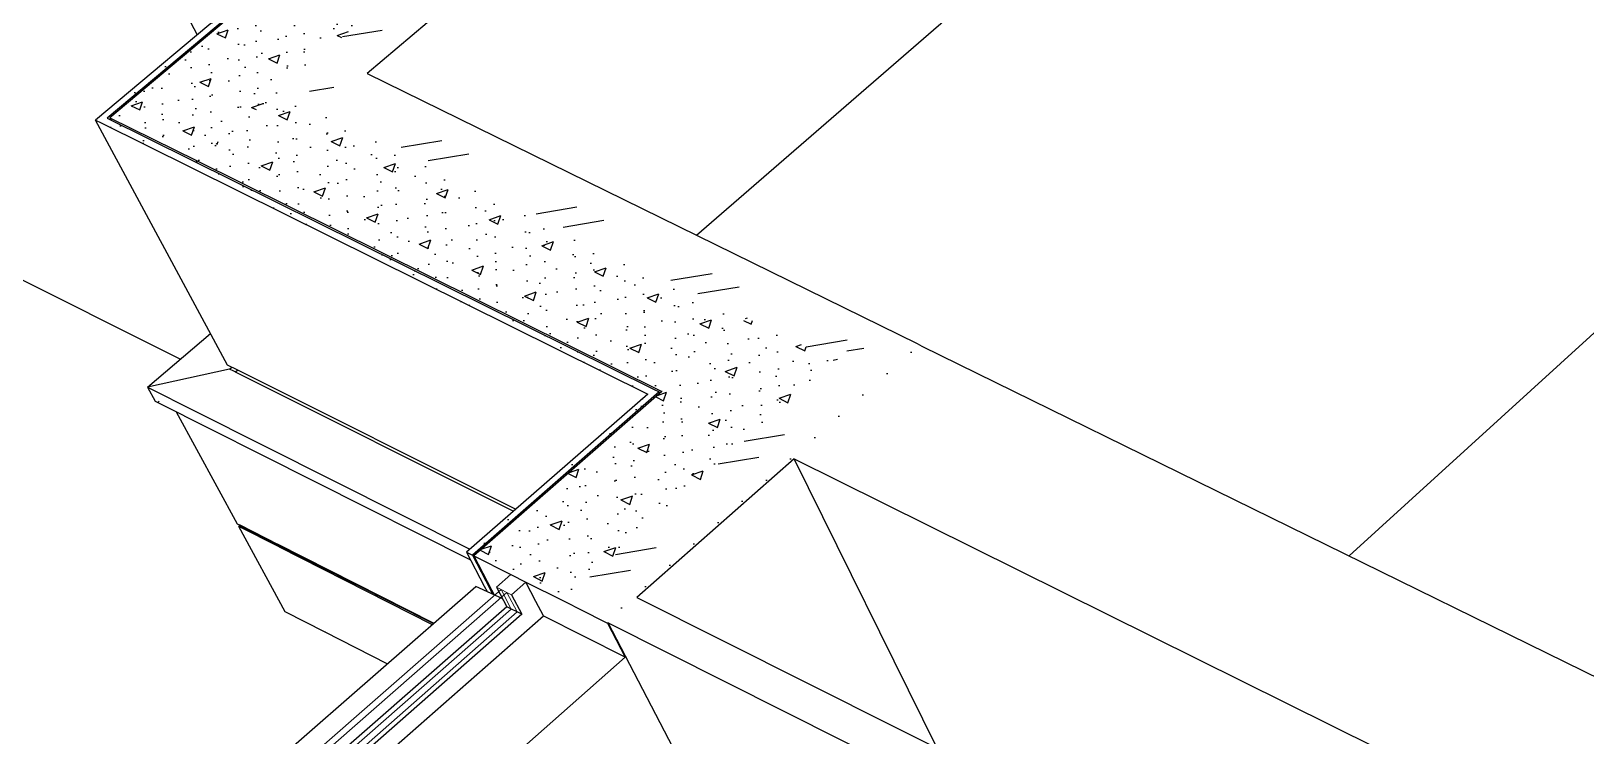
# Model space of a CAD drawing. Header units: millimetres. Extents: x 13967 to 26400, y -11617 to -3396.
# Drawn here: x 15096 to 16249, y -5751 to -5229 of the extents above; entities that cross this region are included whole.
import ezdxf

# ---------------------------------------------------------------- set-up
doc = ezdxf.new("R2010")
doc.units = ezdxf.units.MM
doc.header["$MEASUREMENT"] = 0
for name, color, linetype in [('NewA-Ee_25_10-M_WallsExternal', 7, 'Continuous'), ('NewA-Ee_25_10-M_WallsInternal', 7, 'Continuous'), ('NewA-Ee_40_20-M_GeneralFFAndEInternalMovable', 7, 'Continuous')]:
    doc.layers.add(name, color=color, linetype=linetype)

# ---------------------------------------------------------------- blocks, each defined once
blk = doc.blocks.new('Section Elem_6_1', base_point=(20019, -7720.3))
at = {"layer": 'NewA-Ee_25_10-M_WallsExternal', "linetype": 'Continuous'}
h = blk.add_hatch(dxfattribs=at)
h.set_pattern_fill('Render_0001', color=256, style=0, pattern_type=2)
h.set_pattern_definition([(9.25072, (20054.777, -7690.36), (-0.473074, 15.28727), [0, -15.68296, 0, -23.524443]), (58.73214, (20092.004, -7708.44), (-21.24303, 3.03332), [0, -8.838706, 0, -15.266856])])
h.paths.add_polyline_path([(15573.1, -4935), (15143.7, -5294.9), (15148, -5297), (15577.3, -4937)])
h = blk.add_hatch(dxfattribs=at)
h.set_pattern_fill('Structural_Concrete_0001', color=256, style=0, pattern_type=2)
h.set_pattern_definition([(334.1264, (20019.036, -7720.324), (63.5068, 53.4328), [7.10905, -35.54524]), (334.1264, (20069.98, -7702.915), (63.5068, 53.4328), [7.10905, -35.54524]), (18.8677, (20019.036, -7720.324), (-25.8145, 54.63705), [8.97256, -44.8628]), (18.8677, (20057.414, -7738.94), (-25.8145, 54.63705), [8.97256, -44.8628]), (70.7724, (20025.43, -7723.43), (-89.3213, 1.2042), [6.3586, -31.7929]), (70.7724, (20063.81, -7742.04), (-89.3213, 1.2042), [6.3586, -31.7929]), (334.12644, (20025.147, -7715.182), (12.221885, 10.28315), [0, -14.218096, 0, -21.327143]), (9.26038, (20031.543, -7718.285), (-0.403742, 11.65859), [0, -13.44125, 0, -22.402083])])
h.paths.add_polyline_path([(15154.3, -5293.1), (15218.2, -5324.7), (15281.5, -5271.2), (15641.4, -4967.5), (15583.6, -4940), (15578.3, -4937.5)])
h = blk.add_hatch(dxfattribs=at)
h.set_pattern_fill('Insulation_0001', color=256, style=0, pattern_type=2)
h.set_pattern_definition([(9.2827, (20019.036, -7720.324), (-2.3267, 63.4287), []), (9.2827, (20018.57, -7707.64), (-2.3267, 63.4287), [])])
h.paths.add_polyline_path([(15281.5, -5271.2), (15296.5, -5278.6), (15311.3, -5266.1), (15656.3, -4974.6), (15641.4, -4967.5)])
h = blk.add_hatch(dxfattribs=at)
h.set_pattern_fill('Plaster_0001', color=256, style=0, pattern_type=2)
h.set_pattern_definition([(334.20565, (20019.036, -7720.324), (17.532984, 14.84184), [0, -11.881807]), (334.20565, (20033.151, -7715.488), (17.532984, 14.84184), [0, -11.881807])])
h.paths.add_polyline_path([(15669.7, -4980.9), (15338.2, -5261.5), (15341.7, -5263.3), (15673.2, -4982.6)])
for p, q in [((15573.1, -4935), (15143.7, -5294.9)), ((15577.3, -4937), (15152.3, -5293.4)), ((15578.3, -4937.5), (15154.3, -5293.1)), ((15673.2, -4982.6), (15345.1, -5260.3)), ((15241.5, -5476.5), (15143.7, -5294.9)), ((15143.7, -5294.9), (15148, -5297)), ((15154.3, -5293.1), (15155.3, -5294.9)), ((15154.3, -5293.1), (15218.2, -5324.7)), ((15182.3, -5493), (15229, -5453.2)), ((15243.1, -5479.5), (15182.3, -5493)), ((15244.6, -5478), (15241.5, -5476.5)), ((15243.1, -5479.5), (15244.8, -5478.1)), ((15246.2, -5481.1), (15243.1, -5479.5)), ((15245.7, -5478.6), (15244.6, -5478)), ((15245.7, -5478.6), (15245.8, -5478.5)), ((15247.3, -5481.6), (15246.2, -5481.1)), ((15182.3, -5493), (15187.9, -5503.4)), ((15182.3, -5493), (15217.7, -5510.8)), ((15187.9, -5503.4), (15189.9, -5504.4)), ((15189.9, -5504.4), (15190, -5504.3)), ((15191, -5503.3), (15190.9, -5503.4)), ((15203.5, -5511.2), (15248.7, -5594.3)), ((15222.2, -5519.1), (15222.3, -5519.1)), ((15248.7, -5594.3), (15278.7, -5609.4)), ((15249.9, -5596.3), (15250.5, -5595.7)), ((15284.3, -5659.6), (15249.9, -5596.3)), ((15279.8, -5611.4), (15249.9, -5596.3)), ((15250.5, -5595.7), (15250.4, -5595.1)), ((15250.4, -5595.1), (15250.4, -5595.1)), ((15279.8, -5610), (15250.4, -5595.1)), ((15280, -5610.6), (15250.5, -5595.7)), ((15278.7, -5609.4), (15278.8, -5609.3)), ((15278.7, -5609.4), (15278.8, -5609.4)), ((15279.8, -5609.9), (15279.8, -5609.9)), ((15280, -5611.2), (15279.8, -5611.4)), ((15314.1, -5674.7), (15284.3, -5659.6)), ((15314.2, -5674.6), (15314.1, -5674.7))]:
    blk.add_line(p, q, dxfattribs=at)
blk = doc.blocks.new('Section Elem_27_1', base_point=(20019, -7720.3))
at = {"layer": 'NewA-Ee_25_10-M_WallsExternal', "linetype": 'Continuous'}
h = blk.add_hatch(dxfattribs=at)
h.set_pattern_fill('Structural_Concrete_0001', color=256, style=0, pattern_type=2)
h.set_pattern_definition([(333.537, (20019.036, -7720.324), (64.8889, 56.8738), [7.415, -37.07486]), (333.537, (20071.394, -7701.8), (64.8889, 56.8738), [7.415, -37.07486]), (19.4835, (20019.036, -7720.324), (-27.298, 58.1752), [9.2565, -46.2824]), (19.4835, (20058.864, -7740.15), (-27.298, 58.1752), [9.2565, -46.2824]), (71.9058, (20025.67, -7723.63), (-92.1869, 1.3014), [6.72414, -33.6207]), (71.9058, (20065.5, -7743.45), (-92.1869, 1.3014), [6.72414, -33.6207]), (333.537, (20025.28, -7714.851), (12.48787, 10.94537), [0, -14.82994, 0, -22.244913]), (9.55503, (20031.918, -7718.156), (-0.557357, 12.412473), [0, -13.85563, 0, -23.09272])])
h.paths.add_polyline_path([(15626.5, -5441.3), (15424.2, -5618), (15490.2, -5651.2), (15692.2, -5473.6)])
h = blk.add_hatch(dxfattribs=at)
h.set_pattern_fill('Insulation_0001', color=256, style=0, pattern_type=2)
h.set_pattern_definition([(9.5603, (20019.036, -7720.324), (-3.3377, 67.2006), []), (9.5603, (20018.37, -7706.884), (-3.3377, 67.2006), [])])
h.paths.add_polyline_path([(15692.2, -5473.6), (15490.2, -5651.2), (15505.8, -5659), (15722.3, -5468.3), (15706.8, -5460.7)])
h = blk.add_hatch(dxfattribs=at)
h.set_pattern_fill('Plaster_0001', color=256, style=0, pattern_type=2)
h.set_pattern_definition([(333.62467, (20019.036, -7720.324), (17.90454, 15.79391), [0, -12.39295]), (333.62467, (20033.54, -7715.18), (17.90454, 15.79391), [0, -12.39295])])
h.paths.add_polyline_path([(15519.8, -5666.1), (15523.4, -5667.9), (15756.4, -5462.4), (15752.8, -5460.6), (15749.4, -5463.6)])
h = blk.add_hatch(dxfattribs=at)
h.set_pattern_fill('Render_0001', color=256, style=0, pattern_type=2)
h.set_pattern_definition([(9.55364, (20055.643, -7688.354), (-0.651245, 16.314735), [0, -16.189955, 0, -24.28493]), (59.97284, (20094.297, -7707.657), (-21.97959, 3.24195), [0, -9.311247, 0, -16.083063])])
h.paths.add_polyline_path([(15557.3, -5494.3), (15418.7, -5615.3), (15423.1, -5617.5), (15561.7, -5496.5)])
for p, q in [((15752.8, -5460.6), (15756.4, -5462.4)), ((15553.1, -5498), (15418.7, -5615.3)), ((15561.7, -5496.5), (15423.1, -5617.5)), ((15563.7, -5496.1), (15424.2, -5618)), ((15557.3, -5494.3), (15561.7, -5496.5)), ((15562.2, -5497.4), (15561.7, -5496.5)), ((15661.6, -5546), (15545.1, -5648.8)), ((15418.7, -5615.3), (15423.1, -5617.5)), ((15431.9, -5640.4), (15434.1, -5644.5)), ((15438.4, -5646.5), (15436.3, -5642.6)), ((15437.4, -5643.1), (15439.4, -5647)), ((15523.8, -5667.6), (15523.4, -5667.9))]:
    blk.add_line(p, q, dxfattribs=at)
at = {"layer": 'NewA-Ee_25_10-M_WallsExternal', "linetype": 'Continuous', "flags": 128}
for points in [[(15424.2, -5618), (15451.7, -5631.9), (15462.8, -5637.4), (15490.2, -5651.2)], [(15490.2, -5651.2), (15505.8, -5659), (15519.8, -5666.1), (15523.4, -5667.9)]]:
    blk.add_lwpolyline(points, dxfattribs=at)
blk = doc.blocks.new('Section Elem_29_1', base_point=(20019, -7720.3))
at = {"layer": 'NewA-Ee_25_10-M_WallsExternal', "linetype": 'Continuous'}
h = blk.add_hatch(dxfattribs=at)
h.set_pattern_fill('Insulation_0001', color=256, style=0, pattern_type=2)
h.set_pattern_definition([(9.4293, (20019.036, -7720.324), (-2.64965, 65.479), []), (9.4293, (20018.506, -7707.23), (-2.64965, 65.479), [])])
h.paths.add_polyline_path([(15311.3, -5266.1), (15296.5, -5278.6), (15626.5, -5441.3), (15692.2, -5473.6), (15706.8, -5460.7), (15324.8, -5272.8)])
h = blk.add_hatch(dxfattribs=at)
h.set_pattern_fill('Plaster_0001', color=256, style=0, pattern_type=2)
h.set_pattern_definition([(333.835, (20019.036, -7720.324), (17.78005, 15.42228), [0, -12.18857]), (333.835, (20033.396, -7715.3), (17.78005, 15.42228), [0, -12.18857])])
h.paths.add_polyline_path([(15341.7, -5263.3), (15735.4, -5456.8), (15749.4, -5463.6), (15752.8, -5460.6), (15345.1, -5260.3)])
h = blk.add_hatch(dxfattribs=at)
h.set_pattern_fill('Structural_Concrete_0001', color=256, style=0, pattern_type=2)
h.set_pattern_definition([(333.711, (20019.036, -7720.324), (64.6901, 55.3694), [7.2611, -36.3054]), (333.7109, (20070.91, -7702.29), (64.6901, 55.3694), [7.2611, -36.3054]), (19.1724, (20019.036, -7720.324), (-26.2456, 56.6281), [9.1536, -45.7679]), (19.1724, (20058.096, -7739.62), (-26.2456, 56.6281), [9.1536, -45.7679]), (71.0546, (20025.55, -7723.54), (-90.9357, 1.2587), [6.57845, -32.89225]), (71.0546, (20064.61, -7742.836), (-90.9357, 1.2587), [6.57845, -32.89225]), (333.71092, (20025.26, -7714.996), (12.449615, 10.655847), [0, -14.52216, 0, -21.78324]), (9.4164, (20031.771, -7718.212), (-0.403427, 12.08284), [0, -13.691873, 0, -22.81979])])
h.paths.add_polyline_path([(15281.5, -5271.2), (15218.2, -5324.7), (15563.7, -5496.1), (15626.5, -5441.3), (15296.5, -5278.6)])
h = blk.add_hatch(dxfattribs=at)
h.set_pattern_fill('Render_0001', color=256, style=0, pattern_type=2)
h.set_pattern_definition([(9.4331, (20055.538, -7689.092), (-0.47893, 15.93669), [0, -16.02262, 0, -24.033927]), (59.2438, (20093.546, -7707.945), (-21.689994, 3.165134), [0, -9.16407, 0, -15.828845])])
h.paths.add_polyline_path([(15152.3, -5293.4), (15148, -5297), (15553.1, -5498), (15557.3, -5494.3)])
for p, q in [((15345.1, -5260.3), (15752.8, -5460.6)), ((15148, -5297), (15553.1, -5498)), ((15152.3, -5293.4), (15557.3, -5494.3)), ((15218.2, -5324.7), (15219.1, -5326.6)), ((15218.2, -5324.7), (15563.7, -5496.1)), ((15752.8, -5460.6), (15752.8, -5460.7)), ((15455.1, -5583.5), (15245.7, -5478.6)), ((15247.3, -5481.6), (15249, -5480.2)), ((15247.3, -5481.6), (15453.5, -5584.9)), ((15553.1, -5498.1), (15553.1, -5498)), ((15557.3, -5494.3), (15557.4, -5494.4)), ((15563.8, -5496.2), (15563.7, -5496.1)), ((15190.9, -5503.4), (15189.9, -5504.4)), ((15189.9, -5504.4), (15421.7, -5621)), ((15217.7, -5510.8), (15421.2, -5613.1)), ((15394.4, -5667.9), (15278.7, -5609.4)), ((15279.8, -5610), (15279.8, -5609.9)), ((15279.8, -5610), (15280, -5610.6)), ((15394.4, -5667.9), (15279.8, -5610)), ((15280, -5610.6), (15279.8, -5611.4)), ((15279.8, -5611.4), (15393.3, -5668.8)), ((15394, -5668.2), (15280, -5610.6)), ((15360, -5698), (15314.1, -5674.7))]:
    blk.add_line(p, q, dxfattribs=at)
blk = doc.blocks.new('Section Elem_35_1', base_point=(20019, -7720.3))
at = {"layer": 'NewA-Ee_25_10-M_WallsInternal', "linetype": 'Continuous'}
for p, q in [((15756.4, -5462.4), (16630.7, -5891.8)), ((15767.8, -5760.5), (15661.6, -5546)), ((15661.6, -5546), (16544.4, -5983.8)), ((16659.9, -5906.2), (16660, -5906.2)), ((16629.8, -5935.5), (16567.9, -5995.4)), ((16769, -6281.1), (16710.2, -6340)), ((16710.2, -6340), (16710.1, -6339.9))]:
    blk.add_line(p, q, dxfattribs=at)
blk = doc.blocks.new('Section Elem_38_1', base_point=(20019, -7720.3))
at = {"layer": 'NewA-Ee_25_10-M_WallsExternal', "linetype": 'Continuous'}
for p, q in [((14242.9, -4988.8), (15206.7, -5472.2)), ((15197, -5189.7), (15219.1, -5231.7))]:
    blk.add_line(p, q, dxfattribs=at)
blk = doc.blocks.new('Section Elem_52_1', base_point=(20019, -7720.3))
at = {"layer": 'NewA-Ee_25_10-M_WallsInternal', "linetype": 'Continuous'}
for p, q in [((15545.1, -5648.8), (16431, -6093.3)), ((15575.1, -5766.6), (15523.8, -5667.6)), ((15523.8, -5667.6), (16433.8, -6125.1)), ((16454.5, -6105.1), (16433.8, -6125.1)), ((16433.8, -6125.1), (16582.9, -6467.4)), ((16346.6, -6346.4), (16291.2, -6318)), ((16582.9, -6467.4), (16416.9, -6382.3)), ((16582.9, -6467.4), (16602.6, -6447.7))]:
    blk.add_line(p, q, dxfattribs=at)
blk = doc.blocks.new('Section Elem_95_1', base_point=(20019, -7720.3))
at = {"layer": 'NewA-Ee_25_10-M_WallsExternal', "linetype": 'Continuous'}
for p, q in [((15418.7, -5615.3), (15431.9, -5640.4)), ((15423.1, -5617.5), (15436.3, -5642.6)), ((15424.2, -5618), (15437.4, -5643.1)), ((15451.8, -5632), (15451.7, -5631.9)), ((15280.8, -5767.3), (15425.6, -5640.6)), ((15445.6, -5649.8), (15425.6, -5640.6)), ((15441.1, -5641.2), (15448.7, -5655.7)), ((15452.1, -5646.8), (15459.7, -5661.3)), ((15470.3, -5651.9), (15462.8, -5637.4)), ((15448.7, -5655.7), (15315.3, -5772.7)), ((15459.7, -5661.3), (15448.7, -5655.7)), ((15475.9, -5662.5), (15470.3, -5651.9)), ((15459.7, -5661.3), (15321, -5783.1)), ((15328.8, -5791.8), (15475.9, -5662.5)), ((15536.4, -5693), (15475.7, -5662.4)), ((15523.4, -5667.9), (15536.4, -5693)), ((15536.4, -5693), (15376.7, -5834.2)), ((15262.9, -5758.9), (15262.4, -5757.9)), ((15291.1, -5772.6), (15291.2, -5772.7)), ((15321, -5783.1), (15313.1, -5768.7)), ((15302.2, -5778.2), (15302.3, -5778.4)), ((15321, -5783.1), (15320.8, -5783)), ((15376.7, -5834.2), (15363.1, -5809.4)), ((15376.7, -5834.2), (15376.5, -5834.2))]:
    blk.add_line(p, q, dxfattribs=at)
at = {"layer": 'NewA-Ee_25_10-M_WallsExternal', "color": 24, "linetype": 'Continuous', "lineweight": 13}
for p, q in [((15451.7, -5631.9), (15441.1, -5641.2)), ((15444.4, -5642.9), (15305.3, -5764.7)), ((15309.8, -5767), (15448.8, -5645.1)), ((15441.1, -5641.2), (15452.1, -5646.8)), ((15462.8, -5637.4), (15452.1, -5646.8)), ((15302, -5763), (15291.1, -5772.6)), ((15302, -5763), (15313.1, -5768.7)), ((15313.1, -5768.7), (15302.2, -5778.2))]:
    blk.add_line(p, q, dxfattribs=at)
at = {"layer": 'NewA-Ee_25_10-M_WallsExternal', "color": 44, "linetype": 'Continuous', "lineweight": 13}
for p, q in [((15452, -5657.4), (15444.4, -5642.9)), ((15456.4, -5659.6), (15448.8, -5645.1)), ((15317, -5775.8), (15452, -5657.4)), ((15319.3, -5780), (15456.4, -5659.6)), ((15305.3, -5764.7), (15305.4, -5764.9)), ((15309.8, -5767), (15309.8, -5767.1))]:
    blk.add_line(p, q, dxfattribs=at)
blk = doc.blocks.new('Section Elem_251_1', base_point=(20019, -7720.3))
at = {"layer": 'NewA-Ee_40_20-M_GeneralFFAndEInternalMovable', "linetype": 'Continuous'}
for p, q in [((15589.3, -5380.3), (15960.5, -5058.3)), ((15960.5, -5058.3), (16439.1, -5284.7)), ((16439.1, -5284.7), (16073.3, -5618)), ((16439.1, -5284.7), (16544.8, -5552.4)), ((16544.8, -5552.4), (16336.6, -5747.4))]:
    blk.add_line(p, q, dxfattribs=at)

msp = doc.modelspace()

# ---------------------------------------------------------------- block references
at = {"layer": 'NewA-Ee_25_10-M_WallsExternal', "lineweight": 0}
for name in ['Section Elem_6_1', 'Section Elem_38_1', 'Section Elem_29_1', 'Section Elem_27_1', 'Section Elem_95_1']:
    msp.add_blockref(name, (20019, -7720.3), dxfattribs=at)
at = {"layer": 'NewA-Ee_25_10-M_WallsInternal', "lineweight": 0}
for name in ['Section Elem_35_1', 'Section Elem_52_1']:
    msp.add_blockref(name, (20019, -7720.3), dxfattribs=at)
at = {"layer": 'NewA-Ee_40_20-M_GeneralFFAndEInternalMovable', "lineweight": 0}
msp.add_blockref('Section Elem_251_1', (20019, -7720.3), dxfattribs=at)

doc.saveas('drawing.dxf')
